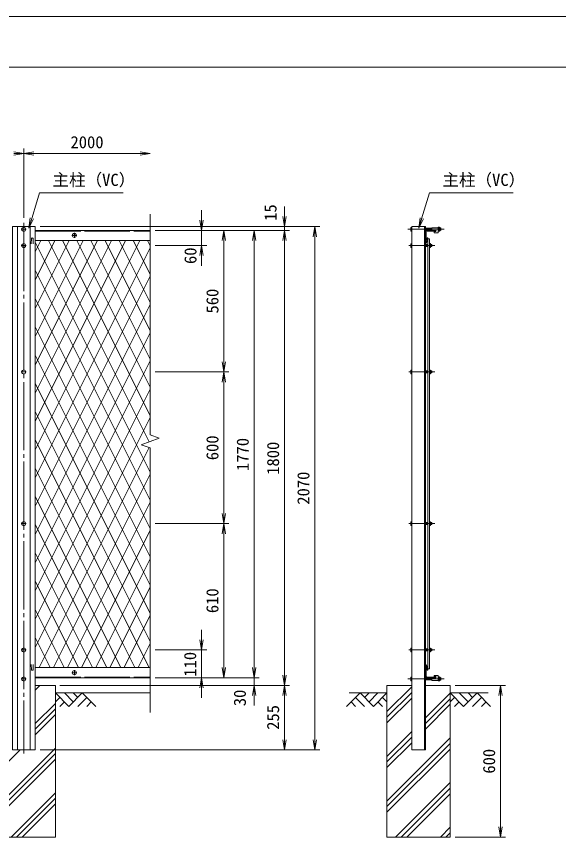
# Model space of a CAD drawing. Units: millimetres, scale not verified. Extents: x -4200 to 4200, y -2970 to 2970.
# Drawn here: x -1409 to 735, y -286 to 2970 of the extents above; entities that cross this region are included whole.
import ezdxf
from ezdxf.enums import TextEntityAlignment as Align

# ---------------------------------------------------------------- set-up
doc = ezdxf.new("R2010")
doc.units = ezdxf.units.MM
doc.header["$LTSCALE"] = 15
doc.linetypes.add('LONG_CHAIN', pattern=[21, 18, -1, 1, -1])
doc.linetypes.add('LONG_DASHED2', pattern=[13, 12, -1])
for name, color, linetype, lineweight in [('0-0_D-STR1', 1, 'Continuous', 9), ('0-1_D-BMK', 2, 'LONG_CHAIN', 9), ('0-2_D-BGD', 7, 'Continuous', 9), ('0-3_D-STR4', 7, 'Continuous', 9), ('0-4_D-STR-DIM', 7, 'Continuous', 9), ('0-5_0', 7, 'Continuous', 9), ('0-6_D-STR-TXT', 7, 'Continuous', 9), ('0-8_D-DCR-HCH', 7, 'Continuous', 9), ('0-9_D-STR3', 3, 'Continuous', 9), ('0-A_D-STR2', 7, 'Continuous', 9), ('0-B_D-TTL', 2, 'Continuous', 9)]:
    doc.layers.add(name, color=color, linetype=linetype, lineweight=lineweight)
doc.styles.add('ＭＳ ゴシック', font='')
doc.styles.get('ＭＳ ゴシック').set_extended_font_data('MS Gothic')

# ---------------------------------------------------------------- blocks, each defined once
blk = doc.blocks.new('_Open')
at = {"layer": '0-5_0'}
blk.add_line((-15, 2.5), (0, 0), dxfattribs=at)
blk.add_lwpolyline([(-15, -2.5), (0, 0), (-15, 0)], dxfattribs=at)

msp = doc.modelspace()

# ---------------------------------------------------------------- linework, layer by layer
at = {"layer": '0-0_D-STR1'}
for p, q in [((-1405.16, 68.72), (-1405.16, 2138.72)), ((-1355.16, 68.72), (-1355.16, 2138.72)), ((-1335.16, 68.72), (-1335.16, 2138.72)), ((-1335.16, 2123.72), (-880.16, 2123.72)), ((154.34, 68.72), (154.34, 2138.72)), ((208.34, 2138.72), (154.34, 2138.72)), ((204.34, 68.72), (204.34, 2138.72)), ((208.34, 68.72), (208.34, 2138.72)), ((208.34, 2118.72), (208.34, 2083.72)), ((248.34, 2123.72), (213.34, 2123.72)), ((246.34, 2120.72), (215.84, 2120.72)), ((248.34, 2122.72), (248.34, 2123.72)), ((-1349.66, 2092.1), (-1350.41, 2070.6)), ((-1343.66, 2092.1), (-1342.91, 2070.6)), ((215.34, 2084.22), (208.34, 2075.17)), ((211.34, 2116.22), (211.34, 2085.72)), ((215.34, 2094.1), (215.34, 2084.22)), ((215.34, 2094.1), (218.34, 2094.1)), ((218.34, 2094.1), (218.34, 2083.1)), ((-880.16, 2083.72), (-1335.16, 2083.72)), ((209.34, 2083.72), (208.34, 2083.72)), ((218.34, 2083.1), (208.34, 2070.6)), ((208.34, 2075.17), (208.34, 2070.6)), ((-1349.66, 385.34), (-1350.41, 406.84)), ((-1343.66, 385.34), (-1342.91, 406.84)), ((-880.16, 393.72), (-1335.16, 393.72)), ((218.34, 394.45), (208.34, 406.95)), ((209.34, 393.72), (208.34, 393.72)), ((208.34, 358.72), (208.34, 393.72)), ((211.34, 361.22), (211.34, 391.72)), ((215.34, 383.45), (215.34, 393.33)), ((218.34, 383.45), (218.34, 394.45)), ((215.34, 383.45), (218.34, 383.45)), ((-1335.16, 353.72), (-880.16, 353.72)), ((248.34, 353.72), (213.34, 353.72)), ((246.34, 356.72), (215.84, 356.72)), ((248.34, 354.72), (248.34, 353.72)), ((-1425.16, 68.72), (-1335.16, 68.72)), ((208.34, 68.72), (154.34, 68.72))]:
    msp.add_line(p, q, dxfattribs=at)
at = {"layer": '0-0_D-STR1', "linetype": 'LONG_DASHED2'}
for p, q in [((-1335.16, 2120.72), (-880.16, 2120.72)), ((-1335.16, 356.72), (-880.16, 356.72))]:
    msp.add_line(p, q, dxfattribs=at)
at = {"layer": '0-0_D-STR1'}
for points in [[(-1425.16, 68.72), (-1425.16, 2138.72), (-1335.16, 2138.72)], [(215.34, 393.33), (208.34, 402.38), (208.34, 406.95)]]:
    msp.add_lwpolyline(points, dxfattribs=at)
for centre, radius, start, end in [((213.34, 2118.72), 5, 90, 180), ((215.84, 2116.22), 4.5, 90, 180), ((246.34, 2122.72), 2, 270, 0), ((-1346.66, 2090.85), 3.25, 22.61986, 157.38014), ((209.34, 2085.72), 2, 270, 0), ((209.34, 391.72), 2, 0, 90), ((-1346.66, 386.59), 3.25, 202.61986, 337.38014), ((213.34, 358.72), 5, 180, 270), ((215.84, 361.22), 4.5, 180, 270), ((246.34, 354.72), 2, 0, 90)]:
    msp.add_arc(centre, radius, start, end, dxfattribs=at)
at = {"layer": '0-1_D-BMK'}
for p, q in [((-1380.16, 2153.72), (-1380.16, 53.72)), ((-1370.16, 2128.22), (-1390.16, 2128.22)), ((282.57, 2128.22), (139.34, 2128.22)), ((-1170.16, 2103.72), (-1190.16, 2103.72)), ((-1180.16, 2113.72), (-1180.16, 2093.72)), ((-1370.16, 2063.72), (-1390.16, 2063.72)), ((245.34, 2063.72), (142.34, 2063.72)), ((-1370.16, 1563.72), (-1390.16, 1563.72)), ((245.34, 1563.72), (142.34, 1563.72)), ((-1370.16, 963.72), (-1390.16, 963.72)), ((245.34, 963.72), (142.34, 963.72)), ((-1370.16, 463.72), (-1390.16, 463.72)), ((245.34, 463.72), (142.34, 463.72)), ((-1170.16, 373.72), (-1190.16, 373.72)), ((-1180.16, 363.72), (-1180.16, 383.72)), ((-1370.16, 349.22), (-1390.16, 349.22)), ((282.57, 349.22), (139.34, 349.22))]:
    msp.add_line(p, q, dxfattribs=at)
at = {"layer": '0-2_D-BGD'}
for p, q in [((-1255.16, 293.72), (-880.16, 293.72)), ((-93.66, 293.72), (56.34, 293.72)), ((456.34, 293.72), (306.34, 293.72))]:
    msp.add_line(p, q, dxfattribs=at)
at = {"layer": '0-3_D-STR4'}
for p, q in [((-1255.16, 323.72), (-1335.16, 323.72)), ((-1255.16, 323.72), (-1255.16, -276.28)), ((56.34, 323.72), (56.34, -276.28)), ((154.34, 323.72), (56.34, 323.72)), ((306.34, 323.72), (208.34, 323.72)), ((306.34, 323.72), (306.34, -276.28)), ((-1255.16, -276.28), (-1505.16, -276.28)), ((306.34, -276.28), (56.34, -276.28))]:
    msp.add_line(p, q, dxfattribs=at)
at = {"layer": '0-4_D-STR-DIM'}
for p, q in [((-1380.16, 2173.72), (-1380.16, 2447.5)), ((-1380.16, 2173.72), (-1380.16, 2447.5)), ((-1340.16, 2427.5), (-920.16, 2427.5)), ((-349.11, 2178.72), (-349.11, 2218.72)), ((-880.16, 2188.17), (-880.16, 1314.37)), ((-676.64, 2163.72), (-676.64, 2203.72)), ((-1315.16, 2138.72), (-329.11, 2138.72)), ((-1315.16, 2138.72), (-209.11, 2138.72)), ((-860.16, 2123.72), (-569.11, 2123.72)), ((-860.16, 2123.72), (-449.11, 2123.72)), ((-860.16, 2123.72), (-329.11, 2123.72)), ((-860.16, 2123.72), (-329.11, 2123.72)), ((-840.16, 2123.72), (-656.64, 2123.72)), ((-676.64, 2123.72), (-676.64, 2063.72)), ((-349.11, 2123.72), (-349.11, 2138.72)), ((-229.11, 108.72), (-229.11, 2098.72)), ((-860.16, 2063.72), (-656.64, 2063.72)), ((-589.11, 1603.72), (-589.11, 2083.72)), ((-469.11, 2083.72), (-469.11, 393.72)), ((-349.11, 2083.72), (-349.11, 363.72)), ((-349.11, 2083.72), (-349.11, 2043.72)), ((-676.64, 2023.72), (-676.64, 1983.72)), ((-860.16, 1563.72), (-569.11, 1563.72)), ((-860.16, 1563.72), (-569.11, 1563.72)), ((-589.11, 1003.72), (-589.11, 1523.72)), ((-844.92, 1301.55), (-880.16, 1314.37)), ((-915.4, 1275.89), (-844.92, 1301.55)), ((-880.16, 1263.07), (-915.4, 1275.89)), ((-880.16, 1263.07), (-880.16, 216.42)), ((-860.16, 963.72), (-569.11, 963.72)), ((-860.16, 963.72), (-569.11, 963.72)), ((-589.11, 393.72), (-589.11, 923.72)), ((-676.64, 503.72), (-676.64, 543.72)), ((-860.16, 463.72), (-656.64, 463.72)), ((-676.64, 353.72), (-676.64, 463.72)), ((-469.11, 393.72), (-469.11, 433.72)), ((-860.16, 353.72), (-569.11, 353.72)), ((-860.16, 353.72), (-449.11, 353.72)), ((-860.16, 353.72), (-449.11, 353.72)), ((-840.16, 353.72), (-656.64, 353.72)), ((-469.11, 353.72), (-469.11, 323.72)), ((-1237.39, 323.72), (-329.11, 323.72)), ((-1235.16, 323.72), (-449.11, 323.72)), ((-1235.16, 323.72), (-329.11, 323.72)), ((-676.64, 313.72), (-676.64, 273.72)), ((326.34, 323.72), (525.35, 323.72)), ((-469.11, 283.72), (-469.11, 243.72)), ((-349.11, 283.72), (-349.11, 108.72)), ((505.35, -236.28), (505.35, 283.72)), ((-1315.16, 68.72), (-329.11, 68.72)), ((-1315.16, 68.72), (-209.11, 68.72)), ((326.34, -276.28), (525.35, -276.28))]:
    msp.add_line(p, q, dxfattribs=at)
at = {"layer": '0-6_D-STR-TXT'}
for points in [[(-986.45, 2272.6), (-1317.83, 2272.6), (-1359.52, 2134.94)], [(556.03, 2272.6), (224.65, 2272.6), (182.95, 2134.94)]]:
    msp.add_lwpolyline(points, dxfattribs=at)
at = {"layer": '0-8_D-DCR-HCH'}
for p, q in [((-1335.16, 305.16), (-1316.6, 323.72)), ((-1201.95, 240.51), (-1255.16, 293.72)), ((-1184.21, 258.25), (-1219.69, 293.72)), ((-1148.74, 293.72), (-1201.95, 240.51)), ((-1166.38, 275.89), (-1184.21, 293.72)), ((-1148.74, 293.72), (-1095.53, 240.51)), ((-50.08, 293.72), (-103.3, 240.51)), ((-50.08, 293.72), (3.13, 240.51)), ((-32.35, 275.98), (-14.61, 293.72)), ((-14.61, 258.25), (20.87, 293.72)), ((3.13, 240.51), (56.34, 293.72)), ((56.34, 219.64), (154.34, 317.64)), ((56.34, 197.55), (154.34, 295.55)), ((359.55, 240.51), (306.34, 293.72)), ((377.29, 258.25), (341.82, 293.72)), ((412.77, 293.72), (359.55, 240.51)), ((395.12, 275.89), (377.29, 293.72)), ((412.77, 293.72), (465.98, 240.51)), ((-1237.42, 275.98), (-1255.16, 258.33)), ((-1131, 275.98), (-1166.64, 240.51)), ((-67.82, 275.98), (-32.18, 240.51)), ((38.6, 275.98), (56.34, 258.33)), ((56.34, 175.45), (154.34, 273.45)), ((208.34, 194.87), (306.34, 292.87)), ((208.34, 172.77), (306.34, 270.77)), ((324.08, 275.98), (306.34, 258.33)), ((430.5, 275.98), (394.86, 240.51)), ((-1335.16, 172.58), (-1255.16, 252.58)), ((-1335.16, 150.48), (-1255.16, 230.48)), ((-1219.69, 258.25), (-1237.51, 240.51)), ((-1113.26, 258.25), (-1131.08, 240.51)), ((-85.56, 258.25), (-67.74, 240.51)), ((20.87, 258.25), (38.69, 240.51)), ((208.34, 150.67), (306.34, 248.67)), ((341.82, 258.25), (324, 240.51)), ((448.24, 258.25), (430.42, 240.51)), ((-1335.16, 128.38), (-1255.16, 208.38)), ((56.34, 42.87), (154.34, 140.87)), ((56.34, 20.77), (154.34, 118.77)), ((56.34, -133.91), (306.34, 116.09)), ((-1505.16, -174.2), (-1255.16, 75.8)), ((-1505.16, -41.62), (-1394.82, 68.72)), ((56.34, -1.33), (154.34, 96.67)), ((56.34, -156.01), (306.34, 93.99)), ((56.34, -178.11), (306.34, 71.89)), ((-1505.16, -196.3), (-1255.16, 53.7)), ((-1505.16, -218.39), (-1255.16, 31.61)), ((90.75, -276.28), (306.34, -60.69)), ((112.85, -276.28), (306.34, -82.78)), ((-1430.46, -276.28), (-1255.16, -100.98)), ((-1408.37, -276.28), (-1255.16, -123.07)), ((134.94, -276.28), (306.34, -104.88)), ((-1386.27, -276.28), (-1255.16, -145.17)), ((267.53, -276.28), (306.34, -237.46)), ((289.62, -276.28), (306.34, -259.56))]:
    msp.add_line(p, q, dxfattribs=at)
at = {"layer": '0-9_D-STR3'}
for p, q in [((150.34, 2133.22), (150.34, 2123.22)), ((153.34, 2136.22), (154.34, 2136.22)), ((153.34, 2120.22), (154.34, 2120.22)), ((154.34, 2136.22), (154.34, 2120.22)), ((208.34, 2132.22), (233.59, 2132.22)), ((208.34, 2131.47), (233.59, 2131.47)), ((208.34, 2124.97), (233.59, 2124.97)), ((208.34, 2124.22), (233.59, 2124.22)), ((233.59, 2134.22), (233.59, 2123.72)), ((258.59, 2134.22), (233.59, 2134.22)), ((248.34, 2123.72), (233.59, 2123.72)), ((243.59, 2119.22), (243.59, 2114.22)), ((248.34, 2119.22), (243.59, 2119.22)), ((258.59, 2134.45), (258.59, 2122.11)), ((258.59, 2134.45), (258.59, 2122.11)), ((258.59, 2134.22), (258.59, 2114.22)), ((259.59, 2136.32), (264.09, 2136.32)), ((264.09, 2132.27), (259.59, 2132.27)), ((264.09, 2124.17), (259.59, 2124.17)), ((259.59, 2120.12), (264.09, 2120.12)), ((265.09, 2134.45), (265.09, 2122.11)), ((265.09, 2134.45), (265.09, 2122.11)), ((218.34, 2089.72), (218.34, 389.72)), ((218.34, 2089.72), (224.34, 2089.72)), ((224.34, 2089.72), (224.34, 389.72)), ((258.59, 2114.22), (243.59, 2114.22)), ((150.34, 2068.72), (150.34, 2058.72)), ((153.34, 2071.72), (154.34, 2071.72)), ((153.34, 2055.72), (154.34, 2055.72)), ((154.34, 2071.72), (154.34, 2055.72)), ((208.34, 2067.72), (218.34, 2067.72)), ((208.34, 2059.72), (218.34, 2059.72)), ((224.34, 2071.23), (228.12, 2071.23)), ((224.34, 2067.47), (228.12, 2067.47)), ((224.34, 2059.97), (228.12, 2059.97)), ((224.34, 2056.21), (228.12, 2056.21)), ((228.12, 2071.23), (228.84, 2069.97)), ((228.12, 2071.23), (228.84, 2069.97)), ((228.12, 2056.21), (228.84, 2057.47)), ((228.84, 2057.47), (228.84, 2069.97)), ((228.84, 2067.72), (232.14, 2067.72)), ((228.84, 2059.72), (232.14, 2059.72)), ((232.14, 2067.72), (233.34, 2066.52)), ((232.14, 2067.72), (232.14, 2059.72)), ((232.14, 2059.72), (233.34, 2060.92)), ((233.34, 2066.52), (233.34, 2060.92)), ((150.34, 1568.72), (150.34, 1558.72)), ((153.34, 1571.72), (154.34, 1571.72)), ((154.34, 1571.72), (154.34, 1555.72)), ((208.34, 1567.72), (218.34, 1567.72)), ((224.34, 1571.23), (228.12, 1571.23)), ((224.34, 1567.47), (228.12, 1567.47)), ((228.12, 1571.23), (228.84, 1569.97)), ((228.12, 1571.23), (228.84, 1569.97)), ((228.84, 1557.47), (228.84, 1569.97)), ((228.84, 1567.72), (232.14, 1567.72)), ((232.14, 1567.72), (233.34, 1566.52)), ((232.14, 1567.72), (232.14, 1559.72)), ((233.34, 1566.52), (233.34, 1560.92)), ((153.34, 1555.72), (154.34, 1555.72)), ((208.34, 1559.72), (218.34, 1559.72)), ((224.34, 1559.97), (228.12, 1559.97)), ((224.34, 1556.21), (228.12, 1556.21)), ((228.12, 1556.21), (228.84, 1557.47)), ((228.84, 1559.72), (232.14, 1559.72)), ((232.14, 1559.72), (233.34, 1560.92)), ((150.34, 968.72), (150.34, 958.72)), ((153.34, 971.72), (154.34, 971.72)), ((153.34, 955.72), (154.34, 955.72)), ((154.34, 971.72), (154.34, 955.72)), ((208.34, 967.72), (218.34, 967.72)), ((208.34, 959.72), (218.34, 959.72)), ((224.34, 971.23), (228.12, 971.23)), ((224.34, 967.47), (228.12, 967.47)), ((224.34, 959.97), (228.12, 959.97)), ((224.34, 956.21), (228.12, 956.21)), ((228.12, 971.23), (228.84, 969.97)), ((228.12, 971.23), (228.84, 969.97)), ((228.12, 956.21), (228.84, 957.47)), ((228.84, 957.47), (228.84, 969.97)), ((228.84, 967.72), (232.14, 967.72)), ((228.84, 959.72), (232.14, 959.72)), ((232.14, 967.72), (233.34, 966.52)), ((232.14, 967.72), (232.14, 959.72)), ((232.14, 959.72), (233.34, 960.92)), ((233.34, 966.52), (233.34, 960.92)), ((150.34, 468.72), (150.34, 458.72)), ((153.34, 471.72), (154.34, 471.72)), ((154.34, 471.72), (154.34, 455.72)), ((208.34, 467.72), (218.34, 467.72)), ((208.34, 459.72), (218.34, 459.72)), ((224.34, 471.23), (228.12, 471.23)), ((224.34, 467.47), (228.12, 467.47)), ((224.34, 459.97), (228.12, 459.97)), ((224.34, 456.21), (228.12, 456.21)), ((228.12, 471.23), (228.84, 469.97)), ((228.12, 471.23), (228.84, 469.97)), ((228.12, 456.21), (228.84, 457.47)), ((228.84, 457.47), (228.84, 469.97)), ((228.84, 467.72), (232.14, 467.72)), ((228.84, 459.72), (232.14, 459.72)), ((232.14, 467.72), (233.34, 466.52)), ((232.14, 467.72), (232.14, 459.72)), ((232.14, 459.72), (233.34, 460.92)), ((233.34, 466.52), (233.34, 460.92)), ((153.34, 455.72), (154.34, 455.72)), ((218.34, 389.72), (224.34, 389.72)), ((258.59, 363.22), (243.59, 363.22)), ((243.59, 358.22), (243.59, 363.22)), ((248.34, 358.22), (243.59, 358.22)), ((258.59, 343.22), (258.59, 363.22)), ((150.34, 354.22), (150.34, 344.22)), ((153.34, 357.22), (154.34, 357.22)), ((153.34, 341.22), (154.34, 341.22)), ((154.34, 357.22), (154.34, 341.22)), ((208.34, 353.22), (233.59, 353.22)), ((208.34, 352.47), (233.59, 352.47)), ((208.34, 345.97), (233.59, 345.97)), ((208.34, 345.22), (233.59, 345.22)), ((248.34, 353.72), (233.59, 353.72)), ((233.59, 343.22), (233.59, 353.72)), ((258.59, 343.22), (233.59, 343.22)), ((258.59, 342.99), (258.59, 355.33)), ((258.59, 342.99), (258.59, 355.33)), ((259.59, 357.32), (264.09, 357.32)), ((264.09, 353.27), (259.59, 353.27)), ((264.09, 345.17), (259.59, 345.17)), ((259.59, 341.12), (264.09, 341.12)), ((265.09, 342.99), (265.09, 355.33)), ((265.09, 342.99), (265.09, 355.33))]:
    msp.add_line(p, q, dxfattribs=at)
for centre in [(-1380.16, 2128.22), (-1180.16, 2103.72), (-1380.16, 2063.72), (-1380.16, 1563.72), (-1380.16, 963.72), (-1380.16, 463.72), (-1180.16, 373.72), (-1380.16, 349.22)]:
    msp.add_circle(centre, 8, dxfattribs=at)
for centre, radius, start, end in [((153.34, 2133.22), 3, 90, 180), ((153.34, 2123.22), 3, 180, 270), ((248.34, 2121.47), 2.25, 270, 90), ((261.13, 2134.3), 2.54, 127.21089, 232.78911), ((267.29, 2128.22), 8.7, 152.26063, 207.73937), ((261.14, 2122.15), 2.55, 127.42505, 232.57495), ((262.55, 2134.3), 2.54, 307.21089, 52.78911), ((256.39, 2128.22), 8.7, 332.26063, 27.73937), ((262.54, 2122.15), 2.55, 307.42505, 52.57495), ((265.46, 2135.17), 0.5, 189.83916, 262.83194), ((265.46, 2121.28), 0.5, 97.16806, 163.42019), ((264.59, 2128.22), 6.5, 277.16806, 82.83194), ((153.34, 2068.72), 3, 90, 180), ((153.34, 2058.72), 3, 180, 270), ((225.37, 2069.35), 3.32, 325.61586, 34.38414), ((225.37, 2058.09), 3.32, 325.61585, 34.38416), ((216.28, 2063.72), 12.42, 342.4121, 17.5879), ((153.34, 1568.72), 3, 90, 180), ((225.37, 1569.35), 3.32, 325.61586, 34.38414), ((216.28, 1563.72), 12.42, 342.4121, 17.5879), ((153.34, 1558.72), 3, 180, 270), ((225.37, 1558.09), 3.32, 325.61585, 34.38416), ((153.34, 968.72), 3, 90, 180), ((153.34, 958.72), 3, 180, 270), ((225.37, 969.35), 3.32, 325.61586, 34.38414), ((225.37, 958.09), 3.32, 325.61585, 34.38416), ((216.28, 963.72), 12.42, 342.4121, 17.5879), ((153.34, 468.72), 3, 90, 180), ((153.34, 458.72), 3, 180, 270), ((225.37, 469.35), 3.32, 325.61586, 34.38414), ((225.37, 458.09), 3.32, 325.61585, 34.38416), ((216.28, 463.72), 12.42, 342.4121, 17.5879), ((248.34, 355.97), 2.25, 270, 90), ((153.34, 354.22), 3, 90, 180), ((153.34, 344.22), 3, 180, 270), ((261.14, 355.3), 2.55, 127.42505, 232.57495), ((267.29, 349.22), 8.7, 152.26063, 207.73937), ((261.13, 343.15), 2.54, 127.21089, 232.78911), ((262.54, 355.3), 2.55, 307.42505, 52.57495), ((256.39, 349.22), 8.7, 332.26063, 27.73937), ((262.55, 343.15), 2.54, 307.21089, 52.78911), ((265.46, 342.28), 0.5, 97.16806, 170.16084), ((265.46, 356.17), 0.5, 196.57981, 262.83194), ((264.59, 349.22), 6.5, 277.16806, 82.83194)]:
    msp.add_arc(centre, radius, start, end, dxfattribs=at)
at = {"layer": '0-A_D-STR2'}
for p, q in [((-1312.63, 2083.72), (-1335.16, 2038.66)), ((-1256.73, 2083.72), (-1335.16, 1926.85)), ((-1200.83, 2083.72), (-1335.16, 1815.05)), ((-1144.93, 2083.72), (-1335.16, 1703.25)), ((-1089.02, 2083.72), (-1335.16, 1591.44)), ((-1033.12, 2083.72), (-1335.16, 1479.64)), ((-977.22, 2083.72), (-1335.16, 1367.84)), ((-921.32, 2083.72), (-1335.16, 1256.03)), ((-880.16, 1167.64), (-1335.16, 2077.63)), ((-880.16, 2054.23), (-1335.16, 1144.23)), ((-884.09, 1287.29), (-1282.3, 2083.72)), ((-880.16, 1391.25), (-1226.4, 2083.72)), ((-880.16, 1503.05), (-1170.5, 2083.72)), ((-880.16, 1614.85), (-1114.6, 2083.72)), ((-880.16, 1726.65), (-1058.7, 2083.72)), ((-880.16, 1838.46), (-1002.79, 2083.72)), ((-880.16, 1950.26), (-946.89, 2083.72)), ((-880.16, 2062.06), (-890.99, 2083.72)), ((-880.16, 1055.84), (-1335.16, 1965.83)), ((-880.16, 1942.43), (-1335.16, 1032.43)), ((-880.16, 944.04), (-1335.16, 1854.03)), ((-880.16, 1830.62), (-1335.16, 920.62)), ((-880.16, 832.23), (-1335.16, 1742.23)), ((-880.16, 1718.82), (-1335.16, 808.82)), ((-880.16, 720.43), (-1335.16, 1630.42)), ((-880.16, 1607.02), (-1335.16, 697.02)), ((-880.16, 608.63), (-1335.16, 1518.62)), ((-880.16, 1495.21), (-1335.16, 585.21)), ((-880.16, 496.82), (-1335.16, 1406.82)), ((-880.16, 1383.41), (-1335.16, 473.41)), ((-884.51, 393.72), (-1335.16, 1295.02)), ((-883.77, 1264.38), (-1319.11, 393.72)), ((-940.41, 393.72), (-1335.16, 1183.21)), ((-880.16, 1159.8), (-1263.2, 393.72)), ((-996.31, 393.72), (-1335.16, 1071.41)), ((-880.16, 1048), (-1207.3, 393.72)), ((-1052.22, 393.72), (-1335.16, 959.61)), ((-880.16, 936.2), (-1151.4, 393.72)), ((-1108.12, 393.72), (-1335.16, 847.8)), ((-880.16, 824.39), (-1095.5, 393.72)), ((-1164.02, 393.72), (-1335.16, 736)), ((-880.16, 712.59), (-1039.6, 393.72)), ((-1219.92, 393.72), (-1335.16, 624.2)), ((-880.16, 600.79), (-983.69, 393.72)), ((-1275.82, 393.72), (-1335.16, 512.4)), ((-880.16, 488.98), (-927.79, 393.72))]:
    msp.add_line(p, q, dxfattribs=at)
at = {"layer": '0-B_D-TTL', "color": 7}
msp.add_lwpolyline([(-4200.19, -2969.94), (4199.81, -2969.94), (4199.81, 2970.06), (-4200.19, 2970.06)], close=True, dxfattribs=at)
at = {"layer": '0-B_D-TTL'}
msp.add_lwpolyline([(-3900.19, 2770.06), (3899.81, 2770.06), (3899.81, -2769.94), (-3900.19, -2769.94)], close=True, dxfattribs=at)

# ---------------------------------------------------------------- block references
at = {"layer": '0-4_D-STR-DIM', "xscale": 2.666667, "yscale": 2.666667}
for p in [(-1380.16, 2427.5), (-880.16, 2427.5)]:
    msp.add_blockref('_Open', p, dxfattribs=at)
for p, rotation in [((-1380.16, 2427.5), 180), ((-676.64, 2123.72), 270), ((-349.11, 2138.72), 270), ((-589.11, 2123.72), 90), ((-469.11, 2123.72), 90), ((-349.11, 2123.72), 90), ((-349.11, 2123.72), 90), ((-229.11, 2138.72), 90), ((-676.64, 2063.72), 90), ((-589.11, 1563.72), 270), ((-589.11, 1563.72), 90), ((-589.11, 963.72), 270), ((-589.11, 963.72), 90), ((-676.64, 463.72), 270), ((-589.11, 353.72), 270), ((-469.11, 353.72), 270), ((-469.11, 353.72), 270), ((-349.11, 323.72), 270), ((-676.64, 353.72), 90), ((-469.11, 323.72), 90), ((-349.11, 323.72), 90), ((505.35, 323.72), 90), ((-349.11, 68.72), 270), ((-229.11, 68.72), 270), ((505.35, -276.28), 270)]:
    msp.add_blockref('_Open', p, dxfattribs=dict(at, rotation=rotation))
at = {"layer": '0-6_D-STR-TXT', "xscale": 2.666667, "yscale": 2.666667, "rotation": 253.14944}
for p in [(-1360.1, 2133.02), (182.37, 2133.02)]:
    msp.add_blockref('_Open', p, dxfattribs=at)

# ---------------------------------------------------------------- texts
at = {"layer": '0-4_D-STR-DIM', "style": 'ＭＳ ゴシック'}
msp.add_text('2000', height=48.06, dxfattribs=at).set_placement((-1195.41, 2434.25), align=Align.BOTTOM_LEFT)
for s, p in [('15', (-366.06, 2161.56)), ('60', (-682.65, 1990.72)), ('560', (-595.86, 1794.84)), ('600', (-595.86, 1214.47)), ('1770', (-475.86, 1171.82)), ('1800', (-355.86, 1156.82)), ('2070', (-235.86, 1038.47)), ('610', (-595.86, 609.47)), ('110', (-683.87, 358.07)), ('30', (-487.38, 241.3)), ('255', (-355.86, 147.87)), ('600', (498.61, -25.53))]:
    msp.add_text(s, height=48.06, rotation=90, dxfattribs=at).set_placement(p, align=Align.BOTTOM_LEFT)
at = {"layer": '0-6_D-STR-TXT', "style": 'ＭＳ ゴシック'}
for p in [(-1266.9, 2285.19), (275.57, 2285.19)]:
    msp.add_text('主柱（VC）', height=48.06, dxfattribs=at).set_placement(p, align=Align.BOTTOM_LEFT)

doc.saveas('drawing.dxf')
